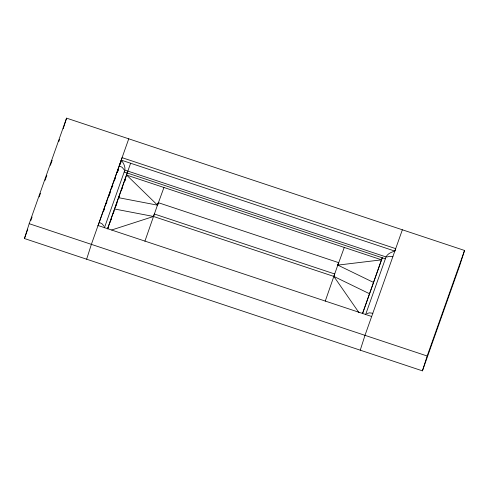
<?xml version="1.0" encoding="UTF-8"?>
<svg xmlns="http://www.w3.org/2000/svg" width="489" height="489" viewBox="0 0 489 489"><rect width="100%" height="100%" fill="white"/><g stroke="black" fill="none" stroke-linecap="round" stroke-linejoin="round"><path stroke-width="0.73" d="M104.42 227.813L124.854 170.105C125.484 166.456 123.417 162.947 121.29 160.141L98.014 225.875M24.45 238.534L29.193 223.693L66.571 118.149L464.55 250.466L459.807 265.307L422.429 370.851L24.45 238.534L27.757 229.2M63.179 128.748L66.571 118.149M86.632 259.207L91.382 244.366L128.754 138.821M118.693 168.271L117.336 172.513L118.668 168.742M120.049 164.029L122.079 157.672L395.693 248.638L395.014 250.759M125.318 179.206L124.658 181.266L125.41 179.145M127.299 173.02L107.617 228.797M373.584 282.465L337.856 265.111L338.645 262.642L158.314 202.684L157.519 205.16L118.631 197.697M360.246 350.179L364.99 335.338L402.368 229.793M422.429 370.851L427.172 356.01L464.55 250.466M144.909 241.199L158.314 202.684M325.246 301.157L338.645 262.642M130.618 163.247L107.531 228.846M30.807 220.582L32.078 216.994M39.199 196.89L40.471 193.302M45.043 180.374L46.822 175.349M50.385 165.3L52.164 160.27M58.772 141.602L59.536 139.451M103.668 211.101L104.432 208.944M106.211 203.931L106.969 201.786M108.998 196.058L110.282 192.434M112.036 187.47L112.825 185.258M114.347 180.948L115.618 177.354M120.3 164.133L121.046 162.042M107.935 228.504L108.692 226.352M110.214 222.061L111.229 219.194M113.259 213.473L114.016 211.321M115.789 206.315L117.06 202.733M118.576 198.442L119.591 195.576M121.62 189.854L122.378 187.703M362.483 313.614L382.251 257.789L362.575 313.565M365.595 314.647L386.029 256.939C387.673 253.589 391.506 252.055 394.898 251.114L121.29 160.141M163.949 187.489L157.519 205.16L126.639 175.08L381.591 259.848L337.856 265.111L344.28 247.446M386.854 257.037L389.611 256.285L392.899 256.768M366.829 313.577L369.592 312.826L372.875 313.308M111.669 229.989L153.515 216.468L333.853 276.419L369.58 293.773M114.622 209.005L153.515 216.468L154.31 213.993L334.641 273.95L333.853 276.419L358.975 312.642M124.854 170.105L386.029 256.939M124.188 171.987L385.363 258.822M98.057 225.521L371.664 316.487M29.193 223.693L427.172 356.01M119.285 165.795L122.219 167.385L124.017 169.652M99.267 222.342L102.195 223.925L103.992 226.193"/></g></svg>
